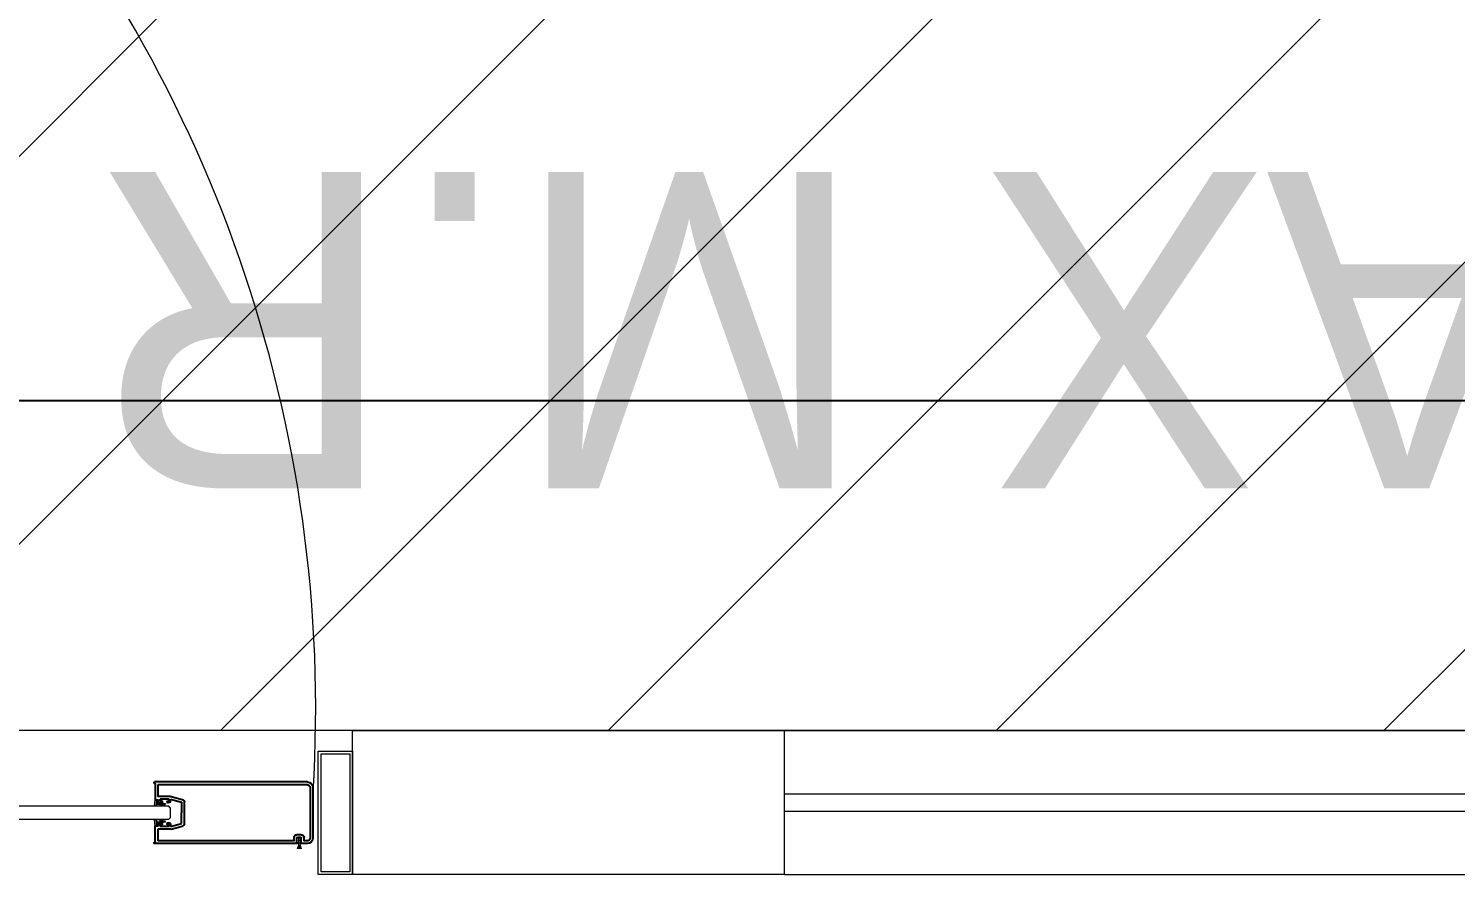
# Model space of a CAD drawing. Header units: millimetres. Extents: x -81374 to 485233, y -39075 to 157313.
# Drawn here: x 46826 to 47817, y -11962 to -11374 of the extents above; entities that cross this region are included whole.
import ezdxf
from ezdxf.enums import TextEntityAlignment as Align

# ---------------------------------------------------------------- set-up
doc = ezdxf.new("R2010")
doc.units = ezdxf.units.MM
for name, color, linetype in [('2', 7, 'Continuous'), ('Hatch 01_UC', 7, 'Continuous'), ('M-HVAC ELLIPTICAL DUCT', 6, 'Continuous'), ('M-HVAC-SUPPLY AIR DUCT', 4, 'Continuous')]:
    doc.layers.add(name, color=color, linetype=linetype)
doc.layers.add('ceiling', color=7, linetype='Continuous', lineweight=5, true_color=0x560d91)
doc.layers.add('G-IMPT', color=8, linetype='Continuous', lineweight=5)
doc.styles.add('Herbalife_Third Floor - Furniture Layout - 210201$0$CG', font='GOTHIC.TTF')
doc.styles.add('HVAC TEXT', font='Romans.shx', dxfattribs={"width": 0.8, "height": 100})
doc.styles.get("Standard").update_dxf_attribs({"font": 'arial.ttf'})
doc.dimstyles.new('HVAC DIM', dxfattribs={"dimtxt": 100, "dimasz": 200, "dimexe": 50, "dimexo": 50, "dimgap": 50, "dimtad": 1, "dimtoh": 1, "dimdec": 0, "dimzin": 0, "dimdsep": 46, "dimtxsty": 'HVAC TEXT', "dimcen": 50, "dimclrd": 7, "dimclre": 7, "dimclrt": 7, "dimadec": 0, "dimazin": 0, "dimtfac": 1, "dimtdec": 0, "dimtofl": 0, "dimtmove": 0, "dimatfit": 3, "dimfxl": 1, "dimtolj": 1, "dimtzin": 0, "dimarcsym": 0})

# ---------------------------------------------------------------- blocks, each defined once
blk = doc.blocks.new('A$C4A242C7C')
at = {"layer": '2', "color": 6, "linetype": 'Continuous'}
for p, q in [((0, 4), (0, 115.4)), ((0.4, 115.8), (0.6, 115.8)), ((1.4, 115), (13, 115)), ((13, 115), (13, 112.6)), ((32, 115), (32, 112.6)), ((43.6, 115), (32, 115)), ((44.6, 115.8), (44.4, 115.8)), ((45, 11.7), (45, 115.4)), ((2, 113), (10.5, 113)), ((2, 4), (2, 113)), ((10.5, 103.9), (10.5, 113)), ((14, 111.3), (12.5, 111.3)), ((12.5, 104.8), (12.5, 111.3)), ((14, 104.8), (12.5, 104.8)), ((14.7, 112.6), (13, 112.6)), ((14, 110), (14, 111.3)), ((14, 106.1), (14, 104.8)), ((14.3, 109.8), (15, 110)), ((14.3, 106.3), (15, 106.1)), ((14.7, 112.6), (15.2, 110.4)), ((14.8, 103.8), (15.2, 105.6)), ((30.3, 112.6), (29.8, 110.4)), ((30.2, 103.8), (29.8, 105.6)), ((30.7, 109.8), (30, 110)), ((30.7, 106.3), (30, 106.1)), ((32, 112.6), (30.3, 112.6)), ((31, 111.3), (32.5, 111.3)), ((31, 110), (31, 111.3)), ((31, 106.1), (31, 104.8)), ((31, 104.8), (32.5, 104.8)), ((32.5, 104.8), (32.5, 111.3)), ((34.5, 113), (43, 113)), ((34.5, 103.9), (34.5, 113)), ((43, 14.2), (43, 113)), ((10.6, 103.4), (12.8, 95.2)), ((14.8, 103.8), (12.5, 103.8)), ((12.5, 103.8), (14.7, 95.7)), ((14.7, 95.7), (22.5, 95.7)), ((30.3, 93.7), (14.7, 93.7)), ((30.3, 95.7), (22.5, 95.7)), ((30.2, 103.8), (32.5, 103.8)), ((32.5, 103.8), (30.3, 95.7)), ((34.4, 103.4), (32.2, 95.2)), ((38.5, 8.4), (38.5, 11.7)), ((42.5, 13.7), (40.5, 13.7)), ((40.5, 8.8), (40.5, 11.3)), ((44, 11.7), (40.9, 11.7)), ((44, 11.6), (44, 11.7)), ((44.4, 11.2), (44.5, 11.2)), ((4, 2), (41, 2)), ((4, 0), (41, 0)), ((42.5, 6.4), (40.5, 6.4)), ((44, 8.4), (40.9, 8.4)), ((43, 4), (43, 5.9)), ((44, 8.4), (44, 8.5)), ((44.4, 8.9), (44.5, 8.9)), ((45, 4), (45, 8.4))]:
    blk.add_line(p, q, dxfattribs=at)
for centre, radius, start, end in [((0.4, 115.4), 0.4, 90, 180), ((0.6, 115.4), 0.4, 0, 90), ((1.4, 115.4), 0.4, 180, 270), ((43.6, 115.4), 0.4, 270, 0), ((44.4, 115.4), 0.4, 90, 180), ((44.6, 115.4), 0.4, 0, 90), ((14.2, 110), 0.2, 180, 285), ((14.2, 106.1), 0.2, 75, 180), ((14.8, 110.3), 0.4, 285, 15), ((14.8, 105.7), 0.4, 345, 75), ((30.1, 110.3), 0.4, 165, 255), ((30.1, 105.7), 0.4, 105, 195), ((30.8, 110), 0.2, 255, 0), ((30.8, 106.1), 0.2, 0, 105), ((12.5, 103.9), 2, 180, 195), ((14.7, 95.7), 2, 195, 270), ((30.3, 95.7), 2, 270, 345), ((32.5, 103.9), 2, 345, 0), ((40.5, 11.7), 2, 90, 180), ((40.9, 11.3), 0.4, 90, 180), ((42.5, 14.2), 0.5, 270, 0), ((44.4, 11.6), 0.4, 180, 270), ((44.5, 11.7), 0.5, 270, 0), ((4, 4), 4, 180, 270), ((4, 4), 2, 180, 270), ((40.5, 8.4), 2, 180, 270), ((40.9, 8.8), 0.4, 180, 270), ((41, 4), 4, 270, 0), ((41, 4), 2, 270, 0), ((42.5, 5.9), 0.5, 0, 90), ((44.4, 8.5), 0.4, 90, 180), ((44.5, 8.4), 0.5, 0, 90)]:
    blk.add_arc(centre, radius, start, end, dxfattribs=at)
blk = doc.blocks.new('floor plan 1')
at = {"layer": 'G-IMPT', "color": 8, "ltscale": 500}
for p, q in [((10819.93, -27113.57, 0), (9387.97, -27113.55, 0)), ((10819.93, -27113.55), (11119.93, -27113.55)), ((10819.93, -27113.57, 0), (10819.93, -27213.57, 0)), ((11119.93, -27113.55), (11143.74, -27113.55)), ((11119.93, -27199.26), (11119.93, -27113.55)), ((11119.93, -27113.55), (11119.93, -27213.55)), ((11121.84, -27115.45), (11141.84, -27115.45)), ((11121.84, -27197.36), (11121.84, -27115.45)), ((11141.84, -27115.45), (11141.84, -27197.36)), ((11143.74, -27113.55), (11143.74, -27199.26)), ((11156.38, -27133.77), (11155.66, -27131.3)), ((11156.57, -27133.77), (11156.1, -27131.3)), ((11157.61, -27133.77), (11156.38, -27133.77)), ((11156.38, -27139.07), (11156.38, -27133.77)), ((11157.61, -27135.57), (11156.38, -27135.57)), ((11157.61, -27137.37), (11156.38, -27137.37)), ((11157.61, -27139.07), (11156.38, -27139.07)), ((11156.79, -27133.77), (11156.54, -27131.3)), ((11157, -27133.77), (11157, -27131.3)), ((11157.21, -27133.77), (11157.45, -27131.3)), ((11157.42, -27133.77), (11157.89, -27131.3)), ((11157.61, -27133.77), (11158.33, -27131.3)), ((11157.61, -27139.07), (11157.61, -27133.77)), ((10819.93, -27157.57, 0), (9387.97, -27157.55, 0)), ((11247.77, -27151.65), (11246.34, -27153.07)), ((11246.34, -27153.07), (11246.34, -27159.74)), ((11247.77, -27151.65), (11994.13, -27151.64)), ((11246.34, -27159.74), (11247.77, -27161.17)), ((11994.13, -27161.16), (11247.77, -27161.17)), ((10819.93, -27169.57, 0), (9387.97, -27169.55, 0)), ((11141.84, -27197.36), (11121.84, -27197.36)), ((11143.74, -27199.26), (11119.93, -27199.26)), ((10819.93, -27213.57, 0), (9387.97, -27213.55, 0)), ((11119.93, -27213.55), (10819.93, -27213.55))]:
    blk.add_line(p, q, dxfattribs=at)
for centre, radius, start, end in [((18060.55, -17690.18), 9598.53, 196.540677, 301.958989), ((12096.19, -27228.64), 950.62, 176.50588, 267.18151)]:
    blk.add_arc(centre, radius, start, end, dxfattribs=at)
at = {"layer": 'G-IMPT', "color": 8, "ltscale": 500, "xscale": -0.9523809523809526, "yscale": 0.9523809523809526, "zscale": 0.9523809523809526, "rotation": 270}
blk.add_blockref('A$C4A242C7C', (11147.55, -27177.84), dxfattribs=at)
at = {"layer": 'G-IMPT', "color": 8, "ltscale": 500, "style": 'Herbalife_Third Floor - Furniture Layout - 210201$0$CG'}
blk.add_text('4 PAX M.R', height=220, dxfattribs=at).set_placement((9847.35, -27601.85))
at = {"layer": 'G-IMPT', "color": 8, "ltscale": 500}
for rotation, p in [(359.99915, (39680.63, -4989.62, 0)), (359.99915, (35886.72, -10139.29, 0)), (270.00085, (28873.29, -20643.48, 0)), (359.99915, (11975.31, -26935.44, 0)), (359.99915, (15267.63, -26935.44, 0)), (359.99915, (26686.27, -26987.73, 0)), (270.00085, (15861.11, -28615.02, 0)), (89.99915, (23697.81, -33300.57, 0)), (89.99915, (23597.87, -35337.73, 0)), (89.99915, (23597.88, -37388.34, 0)), (359.99915, (13750.44, -37781.54, 0)), (89.99915, (23697.83, -40746.76, 0)), (89.99915, (23597.8, -44302.49, 0)), (89.99915, (23597.81, -46399.06, 0)), (89.99915, (23697.78, -48339.78, 0)), (89.99915, (23697.77, -54279.98, 0)), (359.99915, (27418.07, -55702.4, 0)), (89.99915, (9671.91, -65856.51, 0)), (359.99915, (4684.11, -67403.39, 0)), (359.99915, (8737.21, -67403.39, 0))]:
    blk.add_attdef('PARTITIONTYPE', text='', height=200, rotation=rotation, dxfattribs=at).set_placement(p, align=Align.MIDDLE_CENTER)
mesh = blk.add_polyface(dxfattribs=at)
corners = [(11252.07, -27151.26), (11252.04, -27149), (11251.8, -27149.8), (11251.81, -27150.59)]
mesh.append_faces([[corners[k] for k in face] for face in [(3, 2, 1, 0)]], dxfattribs={"color": 8})
mesh = blk.add_polyface(dxfattribs=at)
corners = [(11252.47, -27150.62), (11252.33, -27149.76), (11252.04, -27149), (11252.07, -27151.26)]
mesh.append_faces([[corners[k] for k in face] for face in [(3, 2, 1, 0)]], dxfattribs={"color": 8})
mesh = blk.add_polyface(dxfattribs=at)
corners = [(11256.42, -27151.73), (11255.87, -27147.36), (11255.45, -27149.53), (11256.13, -27150.75)]
mesh.append_faces([[corners[k] for k in face] for face in [(3, 2, 1, 0)]], dxfattribs={"color": 8})
mesh = blk.add_polyface(dxfattribs=at)
corners = [(11257.45, -27151.73), (11257.07, -27147.36), (11255.87, -27147.36), (11256.42, -27151.73)]
mesh.append_faces([[corners[k] for k in face] for face in [(3, 2, 1, 0)]], dxfattribs={"color": 8})
mesh = blk.add_polyface(dxfattribs=at)
corners = [(11250.86, -27150.56), (11250.61, -27149.88), (11249.93, -27149.93), (11250.65, -27151.28)]
mesh.append_faces([[corners[k] for k in face] for face in [(3, 2, 1, 0)]], dxfattribs={"color": 8})
mesh = blk.add_polyface(dxfattribs=at)
corners = [(11251.81, -27150.59), (11251.8, -27149.8), (11250.61, -27149.88), (11250.86, -27150.56)]
mesh.append_faces([[corners[k] for k in face] for face in [(3, 2, 1, 0)]], dxfattribs={"color": 8})
mesh = blk.add_polyface(dxfattribs=at)
corners = [(11253.12, -27150.64), (11253.02, -27149.71), (11252.33, -27149.76), (11252.47, -27150.62)]
mesh.append_faces([[corners[k] for k in face] for face in [(3, 2, 1, 0)]], dxfattribs={"color": 8})
mesh = blk.add_polyface(dxfattribs=at)
corners = [(11253.4, -27151.37), (11253.22, -27149.69), (11253.02, -27149.71), (11253.12, -27150.64)]
mesh.append_faces([[corners[k] for k in face] for face in [(3, 2, 1, 0)]], dxfattribs={"color": 8})
mesh = blk.add_polyface(dxfattribs=at)
corners = [(11253.82, -27150.67), (11253.61, -27149.66), (11253.22, -27149.69), (11253.4, -27151.37)]
mesh.append_faces([[corners[k] for k in face] for face in [(3, 2, 1, 0)]], dxfattribs={"color": 8})
mesh = blk.add_polyface(dxfattribs=at)
corners = [(11256.13, -27150.75), (11255.45, -27149.53), (11253.61, -27149.66), (11253.82, -27150.67)]
mesh.append_faces([[corners[k] for k in face] for face in [(3, 2, 1, 0)]], dxfattribs={"color": 8})
mesh = blk.add_polyface(dxfattribs=at)
corners = [(11250.86, -27162.25), (11250.61, -27162.93), (11249.93, -27162.88), (11250.65, -27161.54)]
mesh.append_faces([[corners[k] for k in face] for face in [(0, 1, 2, 3)]], dxfattribs={"color": 8})
mesh = blk.add_polyface(dxfattribs=at)
corners = [(11251.81, -27162.22), (11251.8, -27163.02), (11250.61, -27162.93), (11250.86, -27162.25)]
mesh.append_faces([[corners[k] for k in face] for face in [(0, 1, 2, 3)]], dxfattribs={"color": 8})
mesh = blk.add_polyface(dxfattribs=at)
corners = [(11252.07, -27161.55), (11252.04, -27163.81), (11251.8, -27163.02), (11251.81, -27162.22)]
mesh.append_faces([[corners[k] for k in face] for face in [(0, 1, 2, 3)]], dxfattribs={"color": 8})
mesh = blk.add_polyface(dxfattribs=at)
corners = [(11252.47, -27162.2), (11252.33, -27163.06), (11252.04, -27163.81), (11252.07, -27161.55)]
mesh.append_faces([[corners[k] for k in face] for face in [(0, 1, 2, 3)]], dxfattribs={"color": 8})
mesh = blk.add_polyface(dxfattribs=at)
corners = [(11253.12, -27162.17), (11253.02, -27163.11), (11252.33, -27163.06), (11252.47, -27162.2)]
mesh.append_faces([[corners[k] for k in face] for face in [(0, 1, 2, 3)]], dxfattribs={"color": 8})
mesh = blk.add_polyface(dxfattribs=at)
corners = [(11253.4, -27161.44), (11253.22, -27163.12), (11253.02, -27163.11), (11253.12, -27162.17)]
mesh.append_faces([[corners[k] for k in face] for face in [(0, 1, 2, 3)]], dxfattribs={"color": 8})
mesh = blk.add_polyface(dxfattribs=at)
corners = [(11253.82, -27162.15), (11253.61, -27163.15), (11253.22, -27163.12), (11253.4, -27161.44)]
mesh.append_faces([[corners[k] for k in face] for face in [(0, 1, 2, 3)]], dxfattribs={"color": 8})
mesh = blk.add_polyface(dxfattribs=at)
corners = [(11256.13, -27162.07), (11255.45, -27163.28), (11253.61, -27163.15), (11253.82, -27162.15)]
mesh.append_faces([[corners[k] for k in face] for face in [(0, 1, 2, 3)]], dxfattribs={"color": 8})
mesh = blk.add_polyface(dxfattribs=at)
corners = [(11256.42, -27161.09), (11255.87, -27165.45), (11255.45, -27163.28), (11256.13, -27162.07)]
mesh.append_faces([[corners[k] for k in face] for face in [(0, 1, 2, 3)]], dxfattribs={"color": 8})
mesh = blk.add_polyface(dxfattribs=at)
corners = [(11257.45, -27161.09), (11257.07, -27165.45), (11255.87, -27165.45), (11256.42, -27161.09)]
mesh.append_faces([[corners[k] for k in face] for face in [(0, 1, 2, 3)]], dxfattribs={"color": 8})

msp = doc.modelspace()

# ---------------------------------------------------------------- hatches: boundary and pattern name
at = {"layer": 'Hatch 01_UC', "linetype": 'Continuous', "lineweight": 0, "transparency": 33554597}
h = msp.add_hatch(dxfattribs=at)
h.set_pattern_fill('ANSI31', color=8, scale=60, angle=180)
h.set_pattern_definition([(225, (86411.17, 39444.27), (134.70384, -134.70384), [])])
h.paths.add_polyline_path([(48881.24, -11861.82), (45957.83, -11861.82), (45957.83, -9058.87), (48881.24, -9058.87)])
h.paths.add_polyline_path([(48319.54, -11360.35), (46519.54, -11360.35), (46519.54, -9560.35), (48319.54, -9560.35)], flags=16)

# ---------------------------------------------------------------- linework, layer by layer
at = {"layer": 'ceiling', "color": 8, "linetype": 'Continuous'}
msp.add_lwpolyline([(48881.24, -11861.82), (45957.83, -11861.82), (45957.83, -9058.87), (48881.24, -9058.87)], close=True, dxfattribs=at)
msp.add_lwpolyline([(48881.24, -11861.82), (45957.83, -11861.82), (45957.83, -9058.87), (48881.24, -9058.87)], close=True, dxfattribs=at)
at = {"layer": 'M-HVAC-SUPPLY AIR DUCT', "linetype": 'Continuous'}
msp.add_spline([(46819.54, -11060.35), (46899.73, -11268.27), (46612.81, -11332.22), (46650.44, -11520.75), (46466.43, -11533.33, 0)], degree=3, dxfattribs=at)

# ---------------------------------------------------------------- block references
at = {"linetype": 'Continuous', "rotation": 180}
msp.add_blockref('floor plan 1', (58170.8, -39075.37), dxfattribs=at)

# ---------------------------------------------------------------- leaders
at = {"layer": 'M-HVAC ELLIPTICAL DUCT', "linetype": 'Continuous'}
msp.add_leader([(44726.22, -10767.37), (44726.22, -11632.46), (49311.58, -11632.46)], dimstyle='HVAC DIM', dxfattribs=at)

doc.saveas('drawing.dxf')
